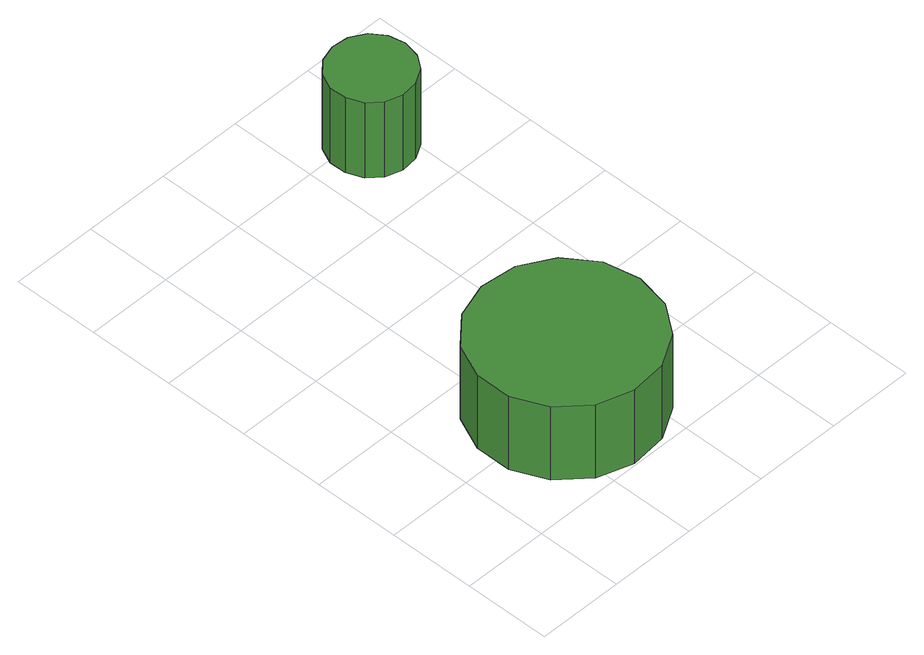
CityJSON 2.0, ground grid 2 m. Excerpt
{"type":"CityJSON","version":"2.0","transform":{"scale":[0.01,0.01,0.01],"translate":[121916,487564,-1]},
"CityObjects":{
"tree1":{"type":"SolitaryVegetationObject","attributes":{"function":"something"},"geometry":[{"type":"MultiSurface","lod":"1","boundaries":[[[0,1,2,3,4,5,6,7,8,9,10,11,12,13,14]],[[15,16,17,18,19,20,21,22,23,24,25,26,27,28,29]],[[0,29,28,1]],[[1,28,27,2]],[[2,27,26,3]],[[3,26,25,4]],[[4,25,24,5]],[[5,24,23,6]],[[6,23,22,7]],[[7,22,21,8]],[[8,21,20,9]],[[9,20,19,10]],[[10,19,18,11]],[[11,18,17,12]],[[12,17,16,13]],[[13,16,15,14]],[[14,15,29,0]]]}]},
"tree2":{"type":"SolitaryVegetationObject","attributes":{"function":"something"},"geometry":[{"type":"MultiSurface","lod":"1","boundaries":[[[30,31,32,33,34,35,36,37,38,39,40,41,42,43,44]],[[45,46,47,48,49,50,51,52,53,54,55,56,57,58,59]],[[30,59,58,31]],[[31,58,57,32]],[[32,57,56,33]],[[33,56,55,34]],[[34,55,54,35]],[[35,54,53,36]],[[36,53,52,37]],[[37,52,51,38]],[[38,51,50,39]],[[39,50,49,40]],[[40,49,48,41]],[[41,48,47,42]],[[42,47,46,43]],[[43,46,45,44]],[[44,45,59,30]]]}]}
},
"vertices":[
[490,208,257],[473,292,257],[422,361,257],[348,404,257],[263,413,257],[182,387,257],[118,329,257],[83,251,257],[83,166,257],[118,88,257],[182,30,257],[263,4,257],[348,13,257],[422,56,257],[473,125,257],[473,125,60],[422,56,60],[348,13,60],[263,4,60],[182,30,60],[118,88,60],[83,166,60],[83,251,60],[118,329,60],[182,387,60],[263,413,60],[348,404,60],[422,361,60],[473,292,60],[490,208,60],
[637,975,263],[629,1013,263],[606,1045,263],[571,1065,263],[532,1069,263],[494,1057,263],[465,1031,263],[449,994,263],[449,955,263],[465,918,263],[494,892,263],[532,880,263],[571,884,263],[606,904,263],[629,936,263],[629,936,61],[606,904,61],[571,884,61],[532,880,61],[494,892,61],[465,918,61],[449,955,61],[449,994,61],[465,1031,61],[494,1057,61],[532,1069,61],[571,1065,61],[606,1045,61],[629,1013,61],[637,975,61]
]}
